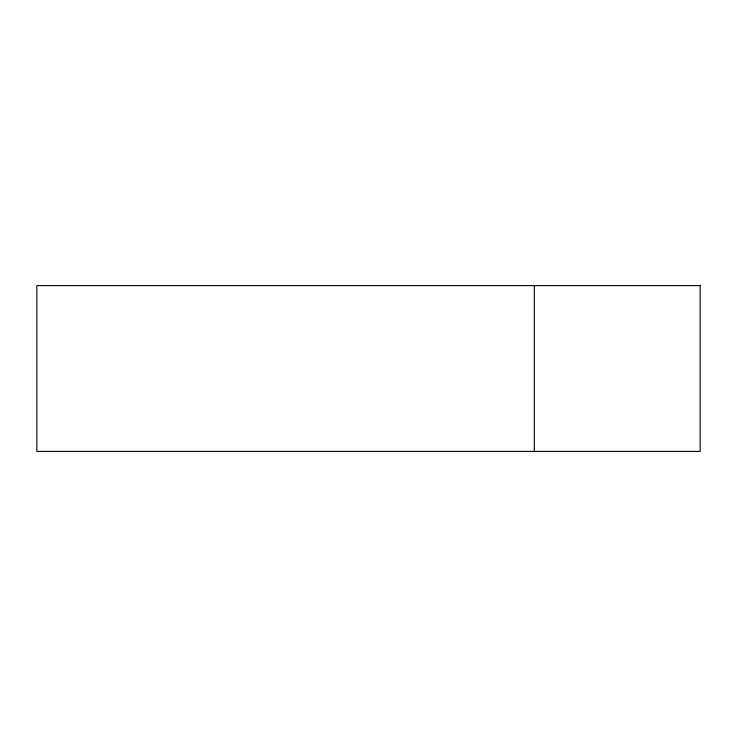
<?xml version="1.0" encoding="UTF-8"?>
<svg xmlns="http://www.w3.org/2000/svg" width="737" height="737" viewBox="0 0 737 737"><rect width="100%" height="100%" fill="white"/><g stroke="black" fill="none" stroke-linecap="round" stroke-linejoin="round"><path stroke-width="1.11" d="M534.325 285.587L534.325 451.413M700.15 285.587L36.85 285.587L36.85 451.413L700.15 451.413L700.15 285.587"/></g></svg>
